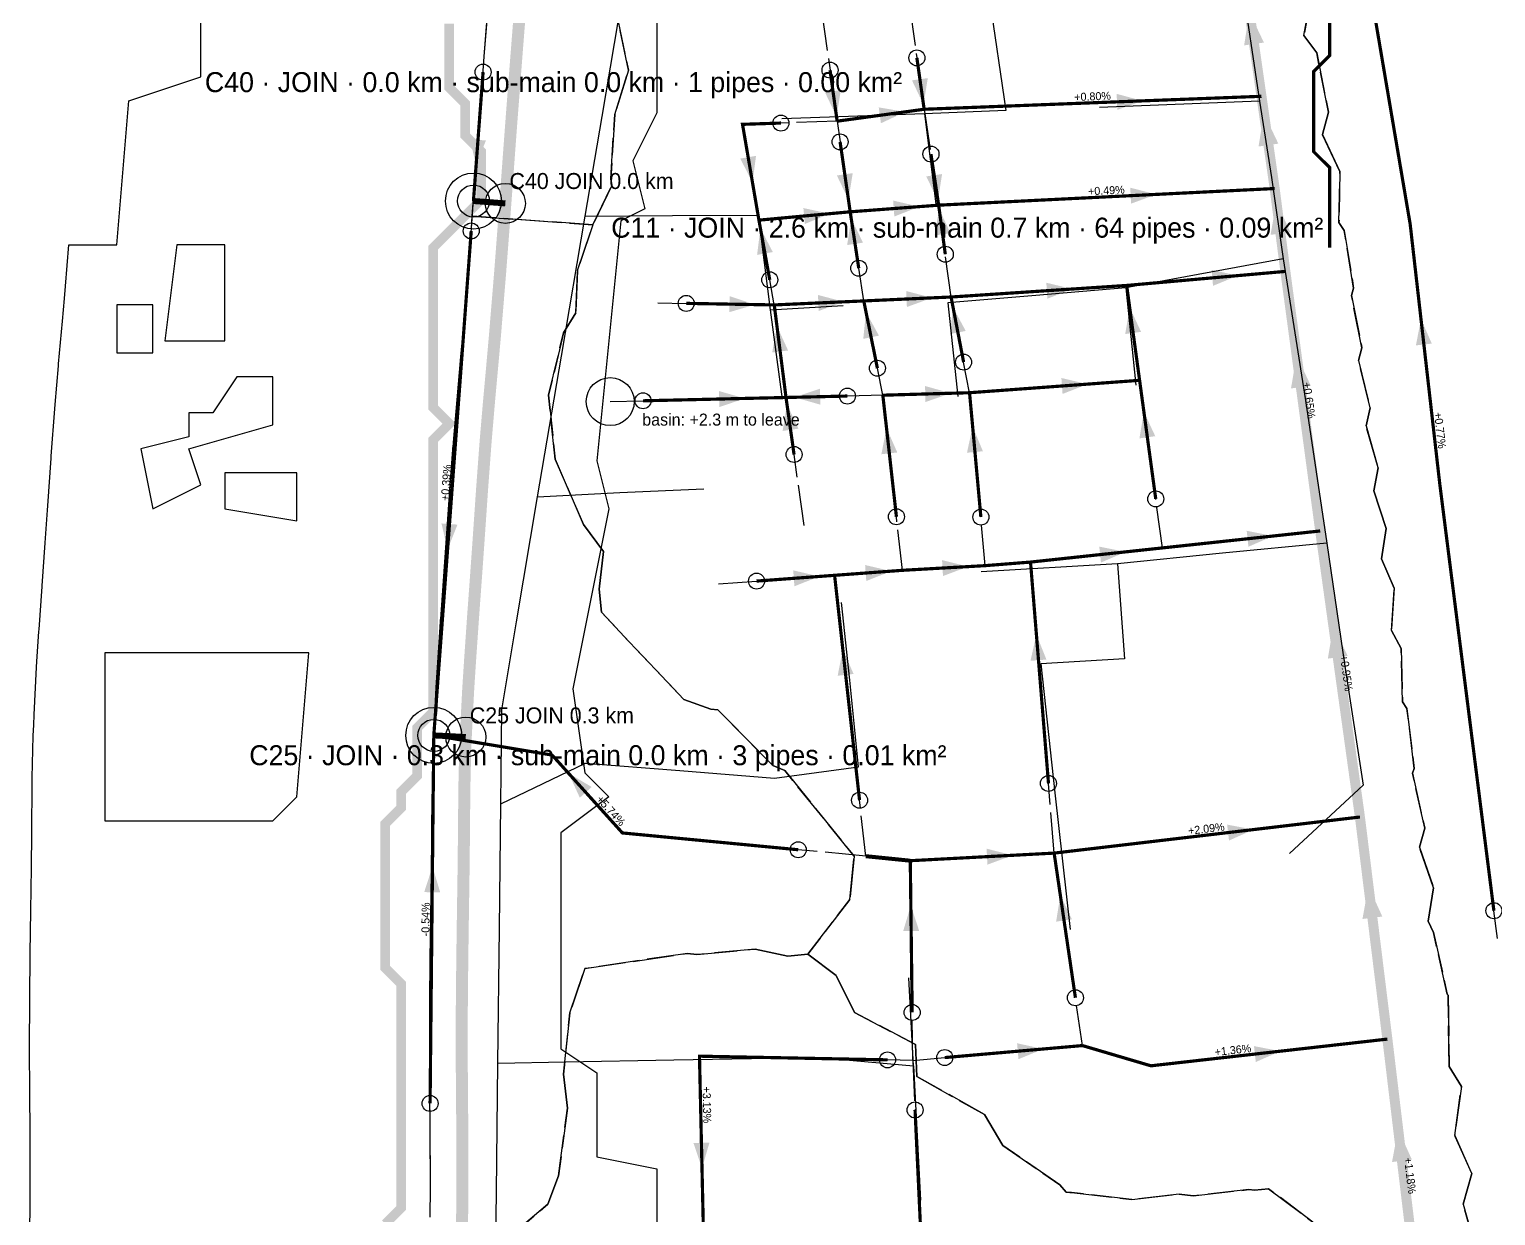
# Model space of a CAD drawing. Header units: metres. Extents: x 442821 to 452274, y 2561971 to 2571293.
# Drawn here: x 449970.9 to 450337.4, y 2569575.3 to 2569871.9 of the extents above; entities that cross this region are included whole.
import ezdxf
from ezdxf.enums import TextEntityAlignment as Align

# ---------------------------------------------------------------- set-up
doc = ezdxf.new("R2010")
doc.units = ezdxf.units.M
doc.header["$LTSCALE"] = 8
doc.linetypes.add('DASHDOT', pattern=[3.556, 2.54, -0.508, 0, -0.508])
doc.linetypes.add('DASHED', pattern=[1.524, 1.27, -0.254])
for name, color, linetype in [('A_ARROWS', 7, 'Continuous'), ('A_BASINS', 1, 'Continuous'), ('A_BUILT_2006', 252, 'Continuous'), ('A_CATCH_LABEL', 7, 'Continuous'), ('A_CATCHMENTS', 7, 'Continuous'), ('A_DROPPED', 1, 'Continuous'), ('A_ENVELOPE', 3, 'Continuous'), ('A_GRADIENT', 8, 'Continuous'), ('A_HEAD_GAP', 8, 'Continuous'), ('A_HEADS', 8, 'Continuous'), ('A_JOIN_LINK', 6, 'Continuous'), ('A_MAIN_PIPE', 5, 'Continuous'), ('A_OUTLET_LABEL', 7, 'Continuous'), ('A_OUTLETS', 7, 'Continuous'), ('A_STREAMS', 5, 'Continuous'), ('A_WADI', 4, 'Continuous')]:
    doc.layers.add(name, color=color, linetype=linetype)

msp = doc.modelspace()

# ---------------------------------------------------------------- linework, layer by layer
at = {"layer": 'A_ARROWS', "color": 2}
for points in [[(450275.9, 2569876.13), (450279.5, 2569868.56), (450274.55, 2569867.86)], [(450194.42, 2569853.06), (450191.54, 2569859.12), (450195.5, 2569859.68)], [(450172.68, 2569850.05), (450169.81, 2569856.11), (450173.77, 2569856.66)], [(450249.17, 2569853.99), (450242.85, 2569851.74), (450242.7, 2569855.74)], [(450189.85, 2569851.24), (450183.78, 2569848.39), (450183.24, 2569852.35)], [(450279.5, 2569850.86), (450283.11, 2569843.29), (450278.16, 2569842.58)], [(450151.68, 2569833.59), (450148.63, 2569839.56), (450152.57, 2569840.24)], [(450175.67, 2569829.29), (450172.77, 2569835.34), (450176.73, 2569835.91)], [(450198.04, 2569829.06), (450195.11, 2569835.09), (450199.06, 2569835.69)], [(450252.59, 2569830.6), (450246.3, 2569828.29), (450246.1, 2569832.28)], [(450193.36, 2569827.54), (450187.13, 2569825.07), (450186.83, 2569829.06)], [(450282.62, 2569828.74), (450286.12, 2569821.13), (450281.16, 2569820.49)], [(450170.96, 2569825.78), (450164.77, 2569823.21), (450164.41, 2569827.19)], [(450176.36, 2569824.57), (450179.3, 2569818.54), (450175.34, 2569817.94)], [(450198.34, 2569826.96), (450201.18, 2569820.88), (450197.21, 2569820.35)], [(450153.66, 2569822.14), (450156.76, 2569816.19), (450152.83, 2569815.48)], [(450272.98, 2569810.3), (450266.78, 2569807.74), (450266.43, 2569811.73)], [(450196.57, 2569804.74), (450190.27, 2569802.45), (450190.09, 2569806.45)], [(450231.64, 2569806.95), (450225.38, 2569804.53), (450225.12, 2569808.52)], [(450152.32, 2569803.05), (450145.89, 2569801.16), (450145.96, 2569805.16)], [(450174.54, 2569803.75), (450168.23, 2569801.46), (450168.05, 2569805.46)], [(450201.8, 2569802.37), (450204.98, 2569796.46), (450201.06, 2569795.7)], [(450245.96, 2569802.32), (450248.8, 2569796.24), (450244.84, 2569795.7)], [(450180.05, 2569801.16), (450183.29, 2569795.29), (450179.37, 2569794.49)], [(450157.79, 2569797.68), (450160.58, 2569791.58), (450156.61, 2569791.08)], [(450287.68, 2569790.35), (450291.22, 2569782.76), (450286.27, 2569782.09)], [(450235.42, 2569783.17), (450229.18, 2569780.71), (450228.89, 2569784.7)], [(450149.76, 2569779.59), (450143.41, 2569777.44), (450143.32, 2569781.44)], [(450162.2, 2569779.88), (450168.55, 2569782.03), (450168.64, 2569778.03)], [(450201.26, 2569780.89), (450194.92, 2569778.7), (450194.81, 2569782.7)], [(450160.3, 2569778.09), (450163.18, 2569772.03), (450159.22, 2569771.47)], [(450249.51, 2569776.22), (450252.35, 2569770.15), (450248.39, 2569769.61)], [(450185.17, 2569772.22), (450187.87, 2569766.08), (450183.9, 2569765.64)], [(450206.7, 2569772.57), (450209.27, 2569766.38), (450205.29, 2569766.02)], [(450281.78, 2569745.2), (450275.63, 2569742.52), (450275.2, 2569746.5)], [(450244.93, 2569741.23), (450238.78, 2569738.56), (450238.35, 2569742.54)], [(450168.39, 2569735.09), (450162.16, 2569732.63), (450161.86, 2569736.61)], [(450186.36, 2569736.42), (450180.12, 2569733.95), (450179.83, 2569737.94)], [(450205.57, 2569737.55), (450199.29, 2569735.19), (450199.06, 2569739.18)], [(450296.86, 2569722.81), (450300.43, 2569715.23), (450295.48, 2569714.54)], [(450222.64, 2569720.53), (450225.15, 2569714.31), (450221.16, 2569713.99)], [(450174.26, 2569716.85), (450176.95, 2569710.71), (450172.97, 2569710.27)], [(450276.9, 2569671.8), (450270.78, 2569669.06), (450270.31, 2569673.04)], [(450216.69, 2569665.37), (450210.4, 2569663.03), (450210.19, 2569667.03)], [(450305.63, 2569657.7), (450309.09, 2569650.06), (450304.13, 2569649.45)], [(450191.26, 2569652.84), (450193.34, 2569646.47), (450189.34, 2569646.42)], [(450228.62, 2569655.41), (450231.53, 2569649.37), (450227.57, 2569648.78)], [(450224.36, 2569616.95), (450218.16, 2569614.4), (450217.81, 2569618.38)], [(450283.6, 2569616.4), (450277.47, 2569613.69), (450277.02, 2569617.67)], [(450313.05, 2569596.93), (450316.48, 2569589.28), (450311.52, 2569588.69)]]:
    msp.add_solid(points, dxfattribs=at)
at = {"layer": 'A_ARROWS', "color": 3}
for points in [[(450082.6, 2569837.85), (450081.08, 2569844.38), (450085.06, 2569844.09)], [(450139.06, 2569587.1), (450136.92, 2569593.45), (450140.92, 2569593.54)]]:
    msp.add_solid(points, dxfattribs=at)
at = {"layer": 'A_ARROWS', "color": 1}
for points in [[(450318.76, 2569799.43), (450321.47, 2569793.3), (450317.49, 2569792.85)], [(450075.47, 2569741.81), (450073.95, 2569748.34), (450077.94, 2569748.04)], [(450105.73, 2569685.86), (450111.5, 2569682.45), (450108.53, 2569679.77)], [(450071.7, 2569662.54), (450073.63, 2569656.12), (450069.63, 2569656.16)]]:
    msp.add_solid(points, dxfattribs=at)
at = {"layer": 'A_BASINS', "color": 1}
msp.add_circle((450116.12, 2569778.8), 6, dxfattribs=at)
at = {"layer": 'A_BUILT_2006', "color": 252}
for points in [[(450114.07, 2569850.11), (450122.32, 2569899.02)], [(450273.8, 2569884.64), (450278.36, 2569853.93)], [(450210.91, 2569879.46), (450215.03, 2569851.59)], [(450278.36, 2569853.93), (450238.4, 2569852.33)], [(450278.36, 2569853.93), (450281.36, 2569834.85)], [(450109.83, 2569825.17), (450114.07, 2569850.11)], [(450194.64, 2569850.75), (450159, 2569849.52)], [(450215.03, 2569851.59), (450194.64, 2569850.75)], [(450194.64, 2569850.75), (450197.47, 2569828.28)], [(450281.36, 2569834.85), (450284.35, 2569814.47)], [(450103.94, 2569790.13), (450109.83, 2569825.17)], [(450109.83, 2569825.17), (450131.71, 2569825.33)], [(450131.71, 2569825.33), (450153.11, 2569825.41)], [(450153.11, 2569825.41), (450153.11, 2569825.4), (450156.13, 2569801.77)], [(450284.35, 2569814.47), (450245.01, 2569807.25)], [(450284.35, 2569814.47), (450289.86, 2569779.08)], [(450245.01, 2569807.25), (450222.52, 2569805.32)], [(450245.01, 2569807.25), (450247.52, 2569782.87)], [(450156.13, 2569801.77), (450174.32, 2569802.8)], [(450222.52, 2569805.32), (450200.5, 2569803.49)], [(450200.5, 2569803.49), (450203.02, 2569780.08)], [(450156.13, 2569801.77), (450159.09, 2569779.39)], [(450097.95, 2569755.03), (450103.94, 2569790.13)], [(450289.86, 2569779.08), (450295.25, 2569743.4)], [(450092.74, 2569723.77), (450097.95, 2569755.03)], [(450097.95, 2569755.03), (450118.54, 2569756.1)], [(450118.54, 2569756.1), (450139.5, 2569756.99)], [(450269.14, 2569740.94), (450242.93, 2569738.26)], [(450295.25, 2569743.4), (450269.14, 2569740.94)], [(450295.25, 2569743.4), (450299.76, 2569712.67)], [(450242.93, 2569738.26), (450208.82, 2569736.21)], [(450242.93, 2569738.26), (450244.62, 2569714.45)], [(450175.97, 2569709.17), (450173.93, 2569728.57)], [(450089.03, 2569701.78), (450092.74, 2569723.77)], [(450244.62, 2569714.45), (450223.71, 2569713.27)], [(450223.71, 2569713.27), (450227.28, 2569680.95)], [(450299.76, 2569712.67), (450304.27, 2569682.94)], [(450178.19, 2569687.46), (450175.97, 2569709.17)], [(450088.76, 2569678.25), (450089.03, 2569701.78)], [(450088.76, 2569678.25), (450109.91, 2569688.44)], [(450109.91, 2569688.44), (450133.56, 2569686.56)], [(450133.56, 2569686.56), (450157.21, 2569684.68)], [(450157.21, 2569684.68), (450178.19, 2569687.46)], [(450304.27, 2569682.94), (450285.91, 2569665.78)], [(450088.41, 2569647.07), (450088.76, 2569678.25)], [(450227.28, 2569680.95), (450231.11, 2569646.8)], [(450088.03, 2569613.44), (450088.41, 2569647.07)], [(450191.91, 2569612.74), (450190.75, 2569634.77)], [(450087.66, 2569581.19), (450088.03, 2569613.44)], [(450088.03, 2569613.44), (450104.92, 2569613.74)], [(450104.92, 2569613.74), (450131.99, 2569614.23)], [(450131.99, 2569614.23), (450165.96, 2569614.83), (450168.35, 2569614.86)], [(450168.35, 2569614.86), (450191.91, 2569612.74)], [(450191.91, 2569612.74), (450193.64, 2569579.14)], [(450087.24, 2569544.2), (450087.66, 2569581.19)]]:
    msp.add_lwpolyline(points, dxfattribs=at)
at = {"layer": 'A_CATCHMENTS', "color": 3, "linetype": 'DASHED'}
msp.add_lwpolyline([(450115.19, 2569887.74), (450120.66, 2569861.67), (450117.26, 2569850.59), (450116.25, 2569834.51), (450116.55, 2569832.81), (450111.81, 2569822.97), (450081.66, 2569825.2), (450082.22, 2569832.85), (450083.01, 2569843.58), (450083.56, 2569850.87), (450083.73, 2569853.07), (450083.93, 2569855.68), (450084.65, 2569865.04), (450085.49, 2569875.77), (450086.32, 2569886.49), (450086.44, 2569888), (450086.58, 2569889.91), (450115.19, 2569887.74)], close=True, dxfattribs=at)
at = {"layer": 'A_CATCHMENTS', "color": 2, "linetype": 'DASHED'}
for points in [[(450291.73, 2569573.68), (450280.65, 2569582.01), (450277.15, 2569581.62), (450275.7, 2569581.79), (450261.84, 2569580.23), (450258.34, 2569580.64), (450246.5, 2569579.33), (450231.37, 2569581.09), (450230.98, 2569581.05), (450230.09, 2569581.16), (450228.51, 2569582.96), (450214.21, 2569592.83), (450209.64, 2569600.54), (450192.76, 2569610.1), (450192.44, 2569618.11), (450177.2, 2569626.03), (450172.56, 2569635.33), (450165.49, 2569640.63), (450176.04, 2569654.35), (450177.09, 2569665.13), (450159.78, 2569686.56), (450156.73, 2569687.86), (450142.99, 2569701.77), (450141.27, 2569701.93), (450141.27, 2569701.93), (450134.49, 2569704.36), (450113.92, 2569726.13), (450113.4, 2569731.91), (450114.46, 2569741.32), (450109.44, 2569748.05), (450102.36, 2569764.43), (450100.7, 2569780.4), (450104.46, 2569795.97), (450107.52, 2569801.03), (450107.97, 2569811.56), (450111.81, 2569822.97), (450116.55, 2569832.81), (450116.25, 2569834.51), (450117.26, 2569850.59), (450120.66, 2569861.67), (450115.19, 2569887.74)], [(450291.45, 2569881.12), (450289.5, 2569870.29), (450292.69, 2569866), (450295.63, 2569851.18), (450294.13, 2569845.54), (450298.51, 2569836.34), (450298.26, 2569823.61), (450299.6, 2569821.61), (450301.92, 2569807.17), (450301.37, 2569805.31), (450304.01, 2569792.21), (450303.18, 2569789.04), (450306.05, 2569777.23), (450305.03, 2569772.78), (450308.06, 2569762.24), (450306.95, 2569756.52), (450310.07, 2569747.1), (450308.88, 2569739.48), (450312.08, 2569732.12), (450311.37, 2569721.6), (450313.81, 2569717.11), (450314.14, 2569703.76), (450315.25, 2569702.07), (450317.07, 2569687.07), (450316.65, 2569685.88), (450319.68, 2569672.17), (450318.4, 2569667.39), (450321.9, 2569657.22), (450320.58, 2569648.87), (450321.9, 2569646.06), (450325.31, 2569630.66), (450325.57, 2569630.38), (450325.79, 2569612.56), (450328.86, 2569607.54), (450327.18, 2569595.32), (450331.44, 2569585.82), (450329.26, 2569578.17), (450332.5, 2569566.9)]]:
    msp.add_lwpolyline(points, dxfattribs=at)
at = {"layer": 'A_CATCHMENTS', "color": 1, "linetype": 'DASHED'}
for points in [[(450332.5, 2569566.9), (450329.26, 2569578.17), (450331.44, 2569585.82), (450327.18, 2569595.32), (450328.86, 2569607.54), (450325.79, 2569612.56), (450325.57, 2569630.38), (450325.31, 2569630.66), (450321.9, 2569646.06), (450320.58, 2569648.87), (450321.9, 2569657.22), (450318.4, 2569667.39), (450319.68, 2569672.17), (450316.65, 2569685.88), (450317.07, 2569687.07), (450315.25, 2569702.07), (450314.14, 2569703.76), (450313.81, 2569717.11), (450311.37, 2569721.6), (450312.08, 2569732.12), (450308.88, 2569739.48), (450310.07, 2569747.1), (450306.95, 2569756.52), (450308.06, 2569762.24), (450305.03, 2569772.78), (450306.05, 2569777.23), (450303.18, 2569789.04), (450304.01, 2569792.21), (450301.37, 2569805.31), (450301.92, 2569807.17), (450299.6, 2569821.61), (450298.26, 2569823.61), (450298.51, 2569836.34), (450294.13, 2569845.54), (450295.63, 2569851.18), (450292.69, 2569866), (450289.5, 2569870.29), (450291.45, 2569881.12)], [(450071.11, 2569574.9), (450071.19, 2569582.34), (450071.18, 2569584.36), (450071.16, 2569596.36), (450071.07, 2569607.11), (450071, 2569617.23), (450071.04, 2569628.66), (450071.15, 2569639.43), (450071.3, 2569650.19), (450071.46, 2569660.95), (450071.56, 2569669.96), (450071.56, 2569670.47), (450071.67, 2569682.47), (450071.9, 2569692.93), (450072.03, 2569695.35), (450072.64, 2569707.34), (450073.13, 2569714.86), (450073.87, 2569725.6), (450074.65, 2569736.33), (450075.24, 2569744.64), (450075.32, 2569745.82), (450076.14, 2569757.79), (450077.02, 2569769.58), (450077.84, 2569779.28), (450078.81, 2569790), (450079.35, 2569796.05), (450079.63, 2569799.45), (450080.61, 2569811.41), (450081.43, 2569822.12), (450081.66, 2569825.2), (450111.81, 2569822.97), (450111.81, 2569822.97), (450107.97, 2569811.56), (450107.52, 2569801.03), (450104.46, 2569795.97), (450100.7, 2569780.4), (450102.36, 2569764.43), (450109.44, 2569748.05), (450114.46, 2569741.32), (450113.4, 2569731.91), (450113.92, 2569726.13), (450134.49, 2569704.36), (450141.27, 2569701.93), (450142.99, 2569701.77), (450156.73, 2569687.86), (450159.78, 2569686.56), (450177.09, 2569665.13), (450176.04, 2569654.35), (450165.49, 2569640.63), (450160.55, 2569640.12), (450152.34, 2569641.94), (450137.73, 2569640.54), (450135.44, 2569640.86), (450109.79, 2569637.05), (450106.07, 2569625.98), (450104.41, 2569610.66), (450105.42, 2569602.19), (450103.21, 2569585.22), (450100.53, 2569578.13), (450070.68, 2569552.83)]]:
    msp.add_lwpolyline(points, dxfattribs=at)
at = {"layer": 'A_CATCHMENTS', "color": 3, "linetype": 'DASHED'}
msp.add_lwpolyline([(450070.68, 2569552.83), (450100.53, 2569578.13), (450103.21, 2569585.22), (450105.42, 2569602.19), (450104.41, 2569610.66), (450106.07, 2569625.98), (450109.79, 2569637.05), (450135.44, 2569640.86), (450137.73, 2569640.54), (450152.34, 2569641.94), (450160.55, 2569640.12), (450165.49, 2569640.63), (450172.56, 2569635.33), (450177.2, 2569626.03), (450192.44, 2569618.11), (450192.76, 2569610.1), (450209.64, 2569600.54), (450214.21, 2569592.83), (450228.51, 2569582.96), (450230.09, 2569581.16), (450230.98, 2569581.05), (450231.37, 2569581.09), (450246.5, 2569579.33), (450258.34, 2569580.64), (450261.84, 2569580.23), (450275.7, 2569581.79), (450277.15, 2569581.62), (450280.65, 2569582.01), (450291.73, 2569573.68)], dxfattribs=at)
at = {"layer": 'A_DROPPED', "color": 1, "const_width": 1}
msp.add_lwpolyline([(450191.12, 2569664.02), (450179.99, 2569665.15)], dxfattribs=at)
at = {"layer": 'A_ENVELOPE', "color": 3}
msp.add_lwpolyline([(450071.11, 2569574.9), (450071.19, 2569582.34), (450071.18, 2569584.36), (450071.16, 2569596.36), (450071.07, 2569607.11), (450071, 2569617.23), (450071.04, 2569628.66), (450071.15, 2569639.43), (450071.3, 2569650.19), (450071.46, 2569660.95), (450071.56, 2569669.96), (450071.56, 2569670.47), (450071.67, 2569682.47), (450071.9, 2569692.93), (450072.03, 2569695.35), (450072.64, 2569707.34), (450073.13, 2569714.86), (450073.87, 2569725.6), (450074.65, 2569736.33), (450075.24, 2569744.64), (450075.32, 2569745.82), (450076.14, 2569757.79), (450077.02, 2569769.58), (450077.84, 2569779.28), (450078.81, 2569790), (450079.35, 2569796.05), (450079.63, 2569799.45), (450080.61, 2569811.41), (450081.43, 2569822.12), (450082.22, 2569832.85), (450083.01, 2569843.58), (450083.56, 2569850.87), (450083.73, 2569853.07), (450083.93, 2569855.68), (450084.65, 2569865.04), (450085.49, 2569875.77)], dxfattribs=at)
at = {"layer": 'A_HEAD_GAP', "color": 8, "linetype": 'DASHED'}
for points in [[(450168.97, 2569876.66), (450171.06, 2569861.67)], [(450190.89, 2569877.86), (450192.76, 2569864.73)], [(450194.59, 2569851.89), (450196.29, 2569840.68)], [(450172.84, 2569848.91), (450158.79, 2569848.44)], [(450172.84, 2569848.91), (450173.58, 2569843.74)], [(450201.31, 2569804.95), (450199.87, 2569815.63)], [(450179.49, 2569803.97), (450178.24, 2569812.15)], [(450157.12, 2569802.97), (450155.99, 2569809.25)], [(450128.01, 2569803.48), (450135.13, 2569803.36)], [(450205.93, 2569781.02), (450204.45, 2569788.67)], [(450184.26, 2569780.4), (450182.9, 2569787.15)], [(450184.26, 2569780.4), (450175.41, 2569780.19)], [(450116.12, 2569778.8), (450124.32, 2569779)], [(450164.58, 2569747.81), (450162.07, 2569765.58)], [(450254.14, 2569742.22), (450252.47, 2569754.46)], [(450189.14, 2569736.62), (450187.65, 2569750.02)], [(450209.86, 2569737.79), (450208.76, 2569749.94)], [(450143.21, 2569733.23), (450152.7, 2569733.93)], [(450227.07, 2569665.92), (450225.66, 2569683.34)], [(450179.99, 2569665.15), (450178.44, 2569679.14)], [(450179.99, 2569665.15), (450163.11, 2569666.76)], [(450337.87, 2569644.53), (450336.98, 2569651.52)], [(450234.14, 2569617.8), (450232.39, 2569629.75)], [(450191.74, 2569614.1), (450191.59, 2569626.08)], [(450191.74, 2569614.1), (450185.43, 2569614.23)], [(450191.74, 2569614.1), (450199.73, 2569614.8)], [(450191.74, 2569614.1), (450192.31, 2569601.7)]]:
    msp.add_lwpolyline(points, dxfattribs=at)
at = {"layer": 'A_HEADS', "color": 2}
for centre in [(450192.76, 2569864.73), (450171.06, 2569861.67), (450158.79, 2569848.44), (450173.58, 2569843.74), (450196.29, 2569840.68), (450199.87, 2569815.63), (450178.24, 2569812.15), (450155.99, 2569809.25), (450135.13, 2569803.36), (450182.9, 2569787.15), (450204.45, 2569788.67), (450124.32, 2569779), (450175.41, 2569780.19), (450162.07, 2569765.58), (450252.47, 2569754.46), (450187.65, 2569750.02), (450208.76, 2569749.94), (450152.7, 2569733.93), (450225.66, 2569683.34), (450178.44, 2569679.14), (450232.39, 2569629.75), (450191.59, 2569626.08), (450199.73, 2569614.8)]:
    msp.add_circle(centre, 2, dxfattribs=at)
at = {"layer": 'A_HEADS', "color": 3}
for centre in [(450084.35, 2569861.18), (450185.43, 2569614.23), (450192.31, 2569601.7)]:
    msp.add_circle(centre, 2, dxfattribs=at)
at = {"layer": 'A_HEADS', "color": 1}
for centre in [(450081.38, 2569821.46), (450163.11, 2569666.76), (450336.98, 2569651.52), (450071.1, 2569603.33)]:
    msp.add_circle(centre, 2, dxfattribs=at)
at = {"layer": 'A_JOIN_LINK', "color": 6, "const_width": 1.5}
for points in [[(450081.94, 2569828.95), (450089.91, 2569828.36)], [(450072.03, 2569695.35), (450080.02, 2569694.94)]]:
    msp.add_lwpolyline(points, dxfattribs=at)
at = {"layer": 'A_JOIN_LINK', "color": 6}
for centre in [(450089.91, 2569828.36), (450080.02, 2569694.94)]:
    msp.add_circle(centre, 5, dxfattribs=at)
at = {"layer": 'A_MAIN_PIPE', "color": 5, "const_width": 3}
msp.add_lwpolyline([(450093.46, 2569875.14), (450092.62, 2569864.42), (450091.9, 2569855.06), (450091.7, 2569852.46), (450091.53, 2569850.26), (450090.99, 2569842.99), (450090.2, 2569832.26), (450089.41, 2569821.52), (450088.59, 2569810.78), (450087.6, 2569798.8), (450087.32, 2569795.37), (450086.78, 2569789.29), (450085.81, 2569778.59), (450084.99, 2569768.94), (450084.12, 2569757.22), (450083.3, 2569745.27), (450083.22, 2569744.08), (450082.63, 2569735.76), (450081.85, 2569725.03), (450081.11, 2569714.32), (450080.63, 2569706.88), (450080.02, 2569694.95), (450079.99, 2569694.37), (450079.9, 2569692.63), (450079.67, 2569682.34), (450079.56, 2569670.4), (450079.56, 2569669.88), (450079.46, 2569660.85), (450079.3, 2569650.08), (450079.15, 2569639.33), (450079.04, 2569628.61), (450079, 2569617.24), (450079.06, 2569607.17), (450079.16, 2569596.4), (450079.18, 2569584.37), (450079.19, 2569582.3), (450079.11, 2569574.79), (450078.92, 2569564.47)], dxfattribs=at)
at = {"layer": 'A_OUTLETS', "color": 5}
for centre, radius in [((450081.94, 2569828.95), 7), ((450081.94, 2569828.95), 4), ((450072.03, 2569695.35), 7), ((450072.03, 2569695.35), 4)]:
    msp.add_circle(centre, radius, dxfattribs=at)
at = {"layer": 'A_SECONDARY_HEADER', "color": 2, "linetype": 'DASHED', "const_width": 2.5}
for points in [[(450278.89, 2569855.13), (450275.08, 2569881.88)], [(450282.19, 2569832.07), (450278.89, 2569855.13)]]:
    msp.add_lwpolyline(points, dxfattribs=at)
at = {"layer": 'A_SECONDARY_HEADER', "color": 2, "const_width": 2.5}
for points in [[(450284.86, 2569811.35), (450282.19, 2569832.07)], [(450293.57, 2569746.46), (450284.86, 2569811.35)], [(450303.5, 2569674.94), (450293.57, 2569746.46)], [(450310.36, 2569619.42), (450303.5, 2569674.94)], [(450318.57, 2569550.78), (450310.36, 2569619.42)]]:
    msp.add_lwpolyline(points, dxfattribs=at)
at = {"layer": 'A_SECONDARY_MAIN', "color": 3, "linetype": 'DASHED', "const_width": 0.8}
msp.add_lwpolyline([(450084.35, 2569861.18), (450083.22, 2569846.2), (450081.94, 2569828.95)], dxfattribs=at)
at = {"layer": 'A_SECONDARY_MAIN', "color": 2, "const_width": 0.8}
for points in [[(450194.59, 2569851.89), (450278.89, 2569855.13)], [(450245.2, 2569807.84), (450284.86, 2569811.35)], [(450201.31, 2569804.95), (450245.2, 2569807.84)], [(450248.43, 2569784.12), (450245.2, 2569807.84)], [(450160.06, 2569779.83), (450157.12, 2569802.97)], [(450205.93, 2569781.02), (450248.43, 2569784.12)], [(450162.07, 2569765.58), (450160.06, 2569779.83)], [(450254.14, 2569742.22), (450293.57, 2569746.46)], [(450221.17, 2569738.68), (450254.14, 2569742.22)], [(450209.86, 2569737.79), (450221.17, 2569738.68)], [(450227.07, 2569665.92), (450303.5, 2569674.94)], [(450191.12, 2569664.02), (450227.07, 2569665.92)], [(450234.14, 2569617.8), (450251.26, 2569612.74), (450310.36, 2569619.42)]]:
    msp.add_lwpolyline(points, dxfattribs=at)
at = {"layer": 'A_SECONDARY_MAIN', "color": 2, "linetype": 'DASHDOT', "const_width": 0.8}
for points in [[(450172.84, 2569848.91), (450194.59, 2569851.89)], [(450176.1, 2569826.25), (450198.21, 2569827.91)], [(450153.29, 2569824.17), (450176.1, 2569826.25)], [(450135.13, 2569803.36), (450157.12, 2569802.97)], [(450157.12, 2569802.97), (450179.49, 2569803.97)], [(450179.49, 2569803.97), (450201.31, 2569804.95)], [(450124.32, 2569779), (450160.06, 2569779.83)], [(450184.26, 2569780.4), (450205.93, 2569781.02)], [(450152.7, 2569733.93), (450172.2, 2569735.37)]]:
    msp.add_lwpolyline(points, dxfattribs=at)
at = {"layer": 'A_SECONDARY_MAIN', "color": 2, "linetype": 'DASHED', "const_width": 0.8}
for points in [[(450198.21, 2569827.91), (450282.19, 2569832.07)], [(450172.2, 2569735.37), (450189.14, 2569736.62)], [(450189.14, 2569736.62), (450209.86, 2569737.79)]]:
    msp.add_lwpolyline(points, dxfattribs=at)
at = {"layer": 'A_SECONDARY_MAIN', "color": 1, "linetype": 'DASHED', "const_width": 0.8}
msp.add_lwpolyline([(450081.38, 2569821.46), (450072.03, 2569695.35)], dxfattribs=at)
at = {"layer": 'A_SECONDARY_MAIN', "color": 1, "linetype": 'DASHDOT', "const_width": 0.8}
msp.add_lwpolyline([(450071.1, 2569603.33), (450072.03, 2569695.35)], dxfattribs=at)
at = {"layer": 'A_SECONDARY_MAIN', "color": 1, "const_width": 0.8}
msp.add_lwpolyline([(450163.11, 2569666.76), (450119.17, 2569670.96), (450101.6, 2569690.43), (450072.03, 2569695.35)], dxfattribs=at)
at = {"layer": 'A_SECONDARY_MAIN', "color": 3, "const_width": 0.8}
msp.add_lwpolyline([(450192.31, 2569601.7), (450195.06, 2569542.49)], dxfattribs=at)
at = {"layer": 'A_SECONDARY_MAIN_BRANCH', "color": 1, "const_width": 0.8}
msp.add_lwpolyline([(450336.98, 2569651.52), (450323.45, 2569758.24), (450316.05, 2569823.21), (450304.53, 2569891)], dxfattribs=at)
at = {"layer": 'A_SECONDARY_MAIN_BRANCH', "color": 2, "linetype": 'DASHED', "const_width": 0.8}
for points in [[(450192.76, 2569864.73), (450194.59, 2569851.89)], [(450225.66, 2569683.34), (450221.17, 2569738.68)], [(450178.44, 2569679.14), (450172.2, 2569735.37)], [(450191.59, 2569626.08), (450191.12, 2569664.02)], [(450232.39, 2569629.75), (450227.07, 2569665.92)]]:
    msp.add_lwpolyline(points, dxfattribs=at)
at = {"layer": 'A_SECONDARY_MAIN_BRANCH', "color": 2, "const_width": 0.8}
for points in [[(450171.06, 2569861.67), (450172.84, 2569848.91)], [(450158.79, 2569848.44), (450149.19, 2569848.12), (450153.29, 2569824.17)], [(450173.58, 2569843.74), (450176.1, 2569826.25)], [(450196.29, 2569840.68), (450198.21, 2569827.91)], [(450199.87, 2569815.63), (450198.21, 2569827.91)], [(450155.99, 2569809.25), (450153.29, 2569824.17)], [(450178.24, 2569812.15), (450176.1, 2569826.25)], [(450182.9, 2569787.15), (450179.49, 2569803.97)], [(450204.45, 2569788.67), (450201.31, 2569804.95)], [(450252.47, 2569754.46), (450248.43, 2569784.12)], [(450175.41, 2569780.19), (450160.06, 2569779.83)], [(450187.65, 2569750.02), (450184.26, 2569780.4)], [(450208.76, 2569749.94), (450205.93, 2569781.02)], [(450199.73, 2569614.8), (450234.14, 2569617.8)]]:
    msp.add_lwpolyline(points, dxfattribs=at)
at = {"layer": 'A_SECONDARY_MAIN_BRANCH', "color": 3, "const_width": 0.8}
msp.add_lwpolyline([(450185.43, 2569614.23), (450138.43, 2569615.15), (450140.04, 2569543.73)], dxfattribs=at)
at = {"layer": 'A_STREAMS', "color": 5}
for points, const_width in [([(450295.93, 2569817.31), (450295.93, 2569821.31), (450295.93, 2569825.31), (450295.93, 2569829.31), (450295.93, 2569833.31), (450295.93, 2569837.31), (450291.93, 2569841.31), (450291.93, 2569845.32), (450291.93, 2569849.32), (450291.93, 2569853.32), (450291.93, 2569857.32), (450291.93, 2569861.32), (450295.93, 2569865.32), (450295.93, 2569869.32), (450295.93, 2569873.33), (450295.93, 2569877.33), (450295.93, 2569881.33), (450291.93, 2569885.33), (450291.93, 2569889.33), (450291.93, 2569893.33), (450295.93, 2569897.33), (450291.93, 2569901.34), (450287.93, 2569905.34)], 0.8), ([(450075.9, 2569873.33), (450075.9, 2569869.32), (450075.9, 2569865.32), (450075.9, 2569861.32), (450075.9, 2569857.32), (450079.9, 2569853.32), (450079.9, 2569849.32), (450079.9, 2569845.32), (450083.9, 2569841.31), (450083.9, 2569837.31), (450083.9, 2569833.31), (450083.9, 2569829.31), (450079.9, 2569825.31), (450075.9, 2569821.31), (450071.9, 2569817.31), (450071.9, 2569813.3), (450071.9, 2569809.3), (450071.9, 2569805.3), (450071.9, 2569801.3), (450071.9, 2569797.3), (450071.9, 2569793.3), (450071.9, 2569789.3), (450071.9, 2569785.29), (450071.9, 2569781.29), (450071.9, 2569777.29), (450075.9, 2569773.29), (450071.9, 2569769.29), (450071.9, 2569765.29), (450071.9, 2569761.29), (450071.9, 2569757.28), (450071.9, 2569753.28), (450071.9, 2569749.28), (450071.9, 2569745.28), (450071.9, 2569741.28), (450071.9, 2569737.28), (450071.9, 2569733.28), (450071.9, 2569729.28), (450071.9, 2569725.27), (450071.9, 2569721.27), (450071.9, 2569717.27), (450071.9, 2569713.27), (450071.9, 2569709.27), (450071.9, 2569705.27), (450071.9, 2569701.27), (450067.9, 2569697.26), (450067.9, 2569693.26), (450067.9, 2569689.26), (450067.9, 2569685.26), (450063.9, 2569681.26), (450063.9, 2569677.26), (450059.9, 2569673.26), (450059.9, 2569669.25), (450059.9, 2569665.25), (450059.9, 2569661.25), (450059.9, 2569657.25), (450059.9, 2569653.25), (450059.9, 2569649.25), (450059.9, 2569645.25), (450059.9, 2569641.24), (450059.9, 2569637.24), (450063.9, 2569633.24), (450063.9, 2569629.24), (450063.9, 2569625.24), (450063.9, 2569621.24), (450063.9, 2569617.24), (450063.9, 2569613.23), (450063.9, 2569609.23), (450063.9, 2569605.23), (450063.9, 2569601.23), (450063.9, 2569597.23), (450063.9, 2569593.23), (450063.9, 2569589.23), (450063.9, 2569585.22), (450063.9, 2569581.22), (450063.9, 2569577.22), (450059.9, 2569573.22)], 2.4)]:
    msp.add_lwpolyline(points, dxfattribs=dict(at, const_width=const_width))
at = {"layer": 'A_WADI', "color": 4}
for points in [[(449970.94, 2569566.56), (449971.12, 2569576.35), (449971.19, 2569582.78), (449971.18, 2569584.16), (449971.16, 2569595.81), (449971.07, 2569606.22), (449971.07, 2569606.51), (449971.01, 2569616.64), (449971.01, 2569617.54), (449971.04, 2569628.97), (449971.05, 2569629.71), (449971.16, 2569640.48), (449971.16, 2569640.84), (449971.31, 2569651.6), (449971.46, 2569662.2), (449971.56, 2569670.95), (449971.67, 2569683.36), (449971.69, 2569684.74), (449971.93, 2569695.2), (449972.03, 2569698.03), (449972.16, 2569700.45), (449972.77, 2569712.43), (449972.85, 2569713.8), (449973.33, 2569721.31), (449973.37, 2569721.8), (449974.12, 2569732.54), (449974.13, 2569732.78), (449974.9, 2569743.47), (449975.48, 2569751.62), (449975.56, 2569752.7), (449976.38, 2569764.67), (449976.42, 2569765.2), (449977.29, 2569776.99), (449977.38, 2569778.04), (449978.2, 2569787.74), (449978.25, 2569788.25), (449979.21, 2569798.91), (449979.71, 2569804.58), (449979.96, 2569807.67), (449980.82, 2569818.01), (449992.8, 2569818.01), (449995.8, 2569854.01), (450013.8, 2569860.01), (450013.8, 2569899.01)], [(450127.8, 2569896.01), (450127.8, 2569851.01), (450121.8, 2569839.01), (450124.8, 2569827.01), (450118.8, 2569824.01), (450112.8, 2569764.01), (450115.8, 2569752.01), (450106.8, 2569707.01), (450109.8, 2569686.01), (450115.8, 2569680.01), (450103.8, 2569671.01), (450103.8, 2569617.01), (450112.8, 2569611.01), (450112.8, 2569590.01), (450127.8, 2569587.01), (450127.8, 2569554.01)]]:
    msp.add_lwpolyline(points, dxfattribs=at)
for points in [[(450004.8, 2569794.01), (450019.8, 2569794.01), (450019.8, 2569818.01), (450007.8, 2569818.01), (450004.8, 2569794.01)], [(449992.8, 2569791.01), (450001.8, 2569791.01), (450001.8, 2569803.01), (449992.8, 2569803.01), (449992.8, 2569791.01)], [(450016.8, 2569776.01), (450010.8, 2569776.01), (450010.8, 2569770.01), (449998.8, 2569767.01), (450001.8, 2569752.01), (450013.8, 2569758.01), (450010.8, 2569767.01), (450031.8, 2569773.01), (450031.8, 2569785.01), (450022.8, 2569785.01), (450016.8, 2569776.01)], [(450019.8, 2569752.01), (450037.8, 2569749.01), (450037.8, 2569761.01), (450019.8, 2569761.01), (450019.8, 2569752.01)], [(449989.8, 2569674.01), (450031.8, 2569674.01), (450037.8, 2569680.01), (450040.8, 2569716.01), (449989.8, 2569716.01), (449989.8, 2569674.01)]]:
    msp.add_lwpolyline(points, close=True, dxfattribs=at)

# ---------------------------------------------------------------- texts
at = {"layer": 'A_BASINS', "color": 1}
msp.add_text('basin: +2.3 m to leave', height=3, dxfattribs=at).set_placement((450124.12, 2569772.8))
at = {"layer": 'A_CATCH_LABEL', "color": 3}
msp.add_text('C40 · JOIN · 0.0 km · sub-main 0.0 km · 1 pipes · 0.00 km²', height=5, dxfattribs=at).set_placement((450101.95, 2569858.67), align=Align.MIDDLE_CENTER)
at = {"layer": 'A_CATCH_LABEL', "color": 2}
msp.add_text('C11 · JOIN · 2.6 km · sub-main 0.7 km · 64 pipes · 0.09 km²', height=5, dxfattribs=at).set_placement((450205.36, 2569822.29), align=Align.MIDDLE_CENTER)
at = {"layer": 'A_CATCH_LABEL', "color": 1}
msp.add_text('C25 · JOIN · 0.3 km · sub-main 0.0 km · 3 pipes · 0.01 km²', height=5, dxfattribs=at).set_placement((450113.04, 2569690.39), align=Align.MIDDLE_CENTER)
at = {"layer": 'A_GRADIENT', "color": 2}
for s, rotation, p in [('+0.80%', 2.2031, (450236.74, 2569853.51)), ('+0.49%', 2.8392, (450240.2, 2569829.99)), ('+0.65%', 277.6511, (450289.22, 2569778.91)), ('+0.95%', 277.9018, (450298.54, 2569710.7)), ('+2.09%', 6.7357, (450265.29, 2569670.43)), ('+1.36%', 6.4474, (450271.94, 2569615.08)), ('+1.18%', 276.8194, (450314.46, 2569585.1))]:
    msp.add_text(s, height=2, rotation=rotation, dxfattribs=at).set_placement(p, align=Align.BOTTOM_CENTER)
at = {"layer": 'A_GRADIENT', "color": 1}
for s, rotation, p in [('+0.77%', 276.5034, (450321.95, 2569771.44)), ('+0.39%', 85.7585, (450076.7, 2569758.41)), ('+5.74%', 312.0557, (450115.13, 2569675.44)), ('-0.54%', 89.4213, (450071.56, 2569649.34))]:
    msp.add_text(s, height=2, rotation=rotation, dxfattribs=at).set_placement(p, align=Align.BOTTOM_CENTER)
at = {"layer": 'A_GRADIENT', "color": 3}
msp.add_text('+3.13%', height=2, rotation=-88.7112, dxfattribs=at).set_placement((450138.7, 2569602.94), align=Align.BOTTOM_CENTER)
at = {"layer": 'A_OUTLET_LABEL', "color": 5}
for s, p in [('C40 JOIN 0.0 km', (450090.94, 2569831.95)), ('C25 JOIN 0.3 km', (450081.03, 2569698.35))]:
    msp.add_text(s, height=4, dxfattribs=at).set_placement(p)

doc.saveas('drawing.dxf')
